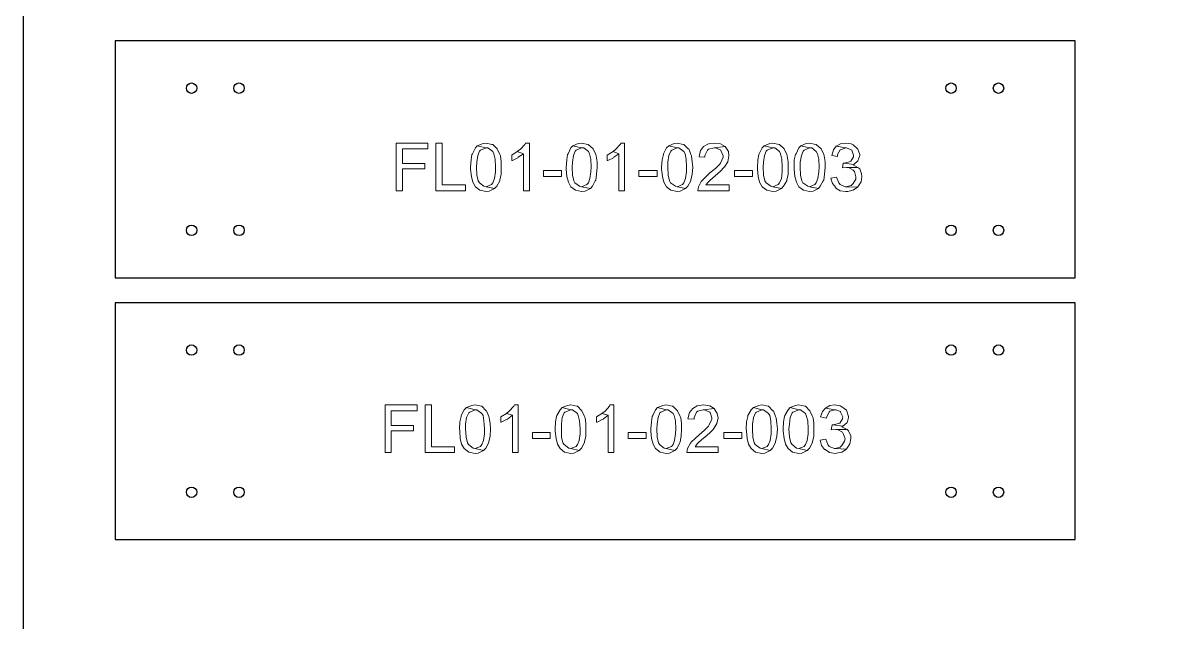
# Model space of a CAD drawing. Header units: millimetres. Extents: x 977 to 12288, y -94 to 5752.
# Drawn here: x 4607 to 5341, y 1691 to 2074 of the extents above; entities that cross this region are included whole.
import ezdxf

# ---------------------------------------------------------------- set-up
doc = ezdxf.new("R2010")
doc.units = ezdxf.units.MM

msp = doc.modelspace()

# ---------------------------------------------------------------- linework, layer by layer
at = {"color": 7, "linetype": 'Continuous', "lineweight": 25}
for p, q in [((5273.59016677, 2063.19261284), (4665.59016677, 2063.19261284)), ((4665.59016677, 2063.19261284), (4665.59016677, 1913.19261284)), ((5273.59016677, 1913.19261284), (5273.59016677, 2063.19261284)), ((4665.59016677, 1913.19261284), (5273.59016677, 1913.19261284)), ((5273.59016677, 1897.36179683), (4665.59016677, 1897.36179683)), ((4665.59016677, 1897.36179683), (4665.59016677, 1747.36179683)), ((5273.59016677, 1747.36179683), (5273.59016677, 1897.36179683)), ((4665.59016677, 1747.36179683), (5273.59016677, 1747.36179683))]:
    msp.add_line(p, q, dxfattribs=at)
msp.add_lwpolyline([(6533.5600412, 3170.42999441), (4607.38514979, 3170.42999441), (4607.38514979, 1690.85961033)])
at = {"color": 4, "lineweight": 0}
for points in [[(4863.66662193, 1998.47093095), (4843.64203866, 1998.47093095), (4843.64203866, 1968.29303785), (4847.59054804, 1968.29303785), (4847.59054804, 1982.11282067), (4861.69236724, 1982.11282067), (4861.69236724, 1985.49725728), (4847.59054804, 1985.49725728), (4847.59054804, 1994.80445796), (4863.66662193, 1994.80445796)], [(4872.69178623, 1998.47093095), (4868.74327685, 1998.47093095), (4868.74327685, 1968.29303785), (4887.63971459, 1968.29303785), (4887.63971459, 1971.95951084), (4872.69178623, 1971.95951084)], [(4894.97266057, 1996.77871265), (4893.84451504, 1995.36853073), (4891.87026035, 1991.70205773), (4891.58822396, 1991.13798497), (4891.0241512, 1987.75354836), (4890.74211481, 1983.24096621), (4890.74211481, 1981.83078429), (4891.30618758, 1977.31820214), (4892.15229673, 1973.65172915), (4893.84451504, 1970.83136531), (4896.66487888, 1968.57507424), (4900.61338826, 1967.72896508), (4902.58764294, 1968.01100147), (4905.97207955, 1969.70321977), (4900.61338826, 1970.83136531), (4899.20320634, 1971.11340169), (4896.38284249, 1973.36969277), (4895.53673334, 1974.4978383), (4894.69062419, 1978.1643113), (4894.4085878, 1983.24096621), (4894.69062419, 1986.34336644), (4895.25469696, 1990.5739122), (4896.38284249, 1993.39427604), (4896.94691526, 1993.95834881), (4900.61338826, 1995.36853073)], [(4900.61338826, 1998.47093095), (4898.63913357, 1998.18889457), (4894.97266057, 1996.77871265), (4900.61338826, 1995.36853073), (4901.74153379, 1995.36853073), (4904.84393402, 1993.11223966), (4905.40800679, 1991.70205773), (4906.25411594, 1988.31762113), (4906.53615232, 1983.24096621), (4906.53615232, 1980.13856599), (4905.97207955, 1975.90802022), (4904.84393402, 1973.36969277), (4903.99782487, 1972.24154723), (4900.61338826, 1970.83136531), (4905.97207955, 1969.70321977), (4907.38226148, 1971.11340169), (4909.35651616, 1974.4978383), (4909.35651616, 1975.06191107), (4910.20262532, 1978.72838406), (4910.20262532, 1983.24096621), (4910.20262532, 1986.62540282), (4909.63855255, 1990.29187581), (4909.35651616, 1991.13798497), (4907.66429786, 1994.80445796), (4907.66429786, 1994.80445796), (4904.84393402, 1997.6248218), (4904.27986125, 1997.6248218)], [(4927.97091752, 1998.47093095), (4925.43259006, 1998.47093095), (4925.15055368, 1997.6248218), (4922.33018983, 1994.52242158), (4920.35593515, 1993.11223966), (4924.30444452, 1991.70205773), (4924.30444452, 1968.29303785), (4927.97091752, 1968.29303785)], [(4955.61048316, 1996.77871265), (4954.20030124, 1995.36853073), (4952.50808294, 1991.70205773), (4952.22604655, 1991.13798497), (4951.66197379, 1987.75354836), (4951.3799374, 1983.24096621), (4951.3799374, 1981.83078429), (4951.66197379, 1977.31820214), (4952.79011932, 1973.65172915), (4954.20030124, 1970.83136531), (4957.30270147, 1968.57507424), (4960.96917446, 1967.72896508), (4963.22546554, 1968.01100147), (4966.60990214, 1969.70321977), (4960.96917446, 1970.83136531), (4959.84102893, 1971.11340169), (4956.7386287, 1973.36969277), (4956.17455593, 1974.4978383), (4955.32844678, 1978.1643113), (4955.0464104, 1983.24096621), (4955.32844678, 1986.34336644), (4955.89251955, 1990.5739122), (4957.02066508, 1993.39427604), (4957.58473785, 1993.95834881), (4960.96917446, 1995.36853073)], [(4960.96917446, 1998.47093095), (4958.99491977, 1998.18889457), (4955.61048316, 1996.77871265), (4960.96917446, 1995.36853073), (4962.37935638, 1995.36853073), (4965.48175661, 1993.11223966), (4966.04582938, 1991.70205773), (4966.89193853, 1988.31762113), (4967.17397491, 1983.24096621), (4966.89193853, 1980.13856599), (4966.32786576, 1975.90802022), (4965.48175661, 1973.36969277), (4964.35361107, 1972.24154723), (4960.96917446, 1970.83136531), (4966.60990214, 1969.70321977), (4968.02008407, 1971.11340169), (4969.71230237, 1974.4978383), (4969.99433875, 1975.06191107), (4970.55841152, 1978.72838406), (4970.84044791, 1983.24096621), (4970.84044791, 1986.62540282), (4970.27637514, 1990.29187581), (4969.99433875, 1991.13798497), (4968.30212045, 1994.80445796), (4968.30212045, 1994.80445796), (4965.19972022, 1997.6248218), (4964.91768384, 1997.6248218)], [(4988.32670372, 1998.47093095), (4986.07041265, 1998.47093095), (4985.50633988, 1997.6248218), (4982.68597604, 1994.52242158), (4980.99375774, 1993.11223966), (4984.66023073, 1991.70205773), (4984.66023073, 1968.29303785), (4988.32670372, 1968.29303785)], [(5016.24830575, 1996.77871265), (5014.83812383, 1995.36853073), (5012.86386914, 1991.70205773), (5012.86386914, 1991.13798497), (5012.01775999, 1987.75354836), (5011.73572361, 1983.24096621), (5011.73572361, 1981.83078429), (5012.29979638, 1977.31820214), (5013.14590553, 1973.65172915), (5014.83812383, 1970.83136531), (5017.65848767, 1968.57507424), (5021.60699705, 1967.72896508), (5023.58125174, 1968.01100147), (5026.96568835, 1969.70321977), (5021.60699705, 1970.83136531), (5020.47885152, 1971.11340169), (5017.37645129, 1973.36969277), (5016.81237852, 1974.4978383), (5015.96626937, 1978.1643113), (5015.68423299, 1983.24096621), (5015.68423299, 1986.34336644), (5016.24830575, 1990.5739122), (5017.65848767, 1993.39427604), (5018.22256044, 1993.95834881), (5021.60699705, 1995.36853073)], [(5021.60699705, 1998.47093095), (5019.63274236, 1998.18889457), (5016.24830575, 1996.77871265), (5021.60699705, 1995.36853073), (5022.73514259, 1995.36853073), (5025.83754281, 1993.11223966), (5026.68365197, 1991.70205773), (5027.24772473, 1988.31762113), (5027.52976112, 1983.24096621), (5027.52976112, 1980.13856599), (5026.96568835, 1975.90802022), (5025.83754281, 1973.36969277), (5024.99143366, 1972.24154723), (5021.60699705, 1970.83136531), (5026.96568835, 1969.70321977), (5028.37587027, 1971.11340169), (5030.35012496, 1974.4978383), (5030.35012496, 1975.06191107), (5031.19623411, 1978.72838406), (5031.4782705, 1983.24096621), (5031.19623411, 1986.62540282), (5030.63216134, 1990.29187581), (5030.35012496, 1991.13798497), (5028.93994304, 1994.80445796), (5028.65790666, 1994.80445796), (5025.83754281, 1997.6248218), (5025.55550643, 1997.6248218)], [(5052.06692654, 1996.21463988), (5045.01601694, 1995.36853073), (5045.86212609, 1995.36853073), (5049.2465627, 1993.95834881), (5049.2465627, 1993.67631242), (5050.65674462, 1990.29187581), (5050.65674462, 1989.44576666), (5048.96452631, 1985.77929367), (5048.40045355, 1984.93318452), (5045.86212609, 1982.39485706), (5042.19565309, 1979.57449322), (5039.93936202, 1977.31820214), (5037.40103456, 1974.77987469), (5036.8369618, 1974.21580192), (5035.14474349, 1970.83136531), (5034.58067072, 1968.29303785), (5054.605254, 1968.29303785), (5054.605254, 1971.95951084), (5039.65732564, 1971.95951084), (5041.34954394, 1973.93376553), (5042.19565309, 1974.77987469), (5045.5800897, 1977.60023853), (5045.5800897, 1977.60023853), (5048.96452631, 1980.70263875), (5051.22081739, 1982.95892983), (5051.78489016, 1983.52300259), (5053.75914484, 1986.62540282), (5054.32321761, 1990.29187581), (5054.04118123, 1993.11223966)], [(5045.01601694, 1998.47093095), (5041.34954394, 1997.90685819), (5038.24714372, 1996.21463988), (5036.27288903, 1993.67631242), (5035.42677988, 1989.72780305), (5039.09325287, 1989.44576666), (5039.09325287, 1990.5739122), (5040.78547117, 1993.95834881), (5041.34954394, 1994.52242158), (5045.01601694, 1995.36853073), (5052.06692654, 1996.21463988), (5048.96452631, 1997.90685819)], [(5076.60409196, 1996.77871265), (5075.47594642, 1995.36853073), (5073.50169173, 1991.70205773), (5073.21965535, 1991.13798497), (5072.65558258, 1987.75354836), (5072.3735462, 1983.24096621), (5072.3735462, 1981.83078429), (5072.93761897, 1977.31820214), (5073.78372812, 1973.65172915), (5075.47594642, 1970.83136531), (5078.29631026, 1968.57507424), (5082.24481964, 1967.72896508), (5084.21907433, 1968.01100147), (5087.60351094, 1969.70321977), (5082.24481964, 1970.83136531), (5080.83463772, 1971.11340169), (5078.01427388, 1973.36969277), (5077.16816473, 1974.4978383), (5076.32205558, 1978.1643113), (5076.04001919, 1983.24096621), (5076.32205558, 1986.34336644), (5076.88612834, 1990.5739122), (5078.01427388, 1993.39427604), (5078.57834665, 1993.95834881), (5082.24481964, 1995.36853073)], [(5082.24481964, 1998.47093095), (5080.27056495, 1998.18889457), (5076.60409196, 1996.77871265), (5082.24481964, 1995.36853073), (5083.37296518, 1995.36853073), (5086.4753654, 1993.11223966), (5087.03943817, 1991.70205773), (5087.88554733, 1988.31762113), (5088.16758371, 1983.24096621), (5088.16758371, 1980.13856599), (5087.60351094, 1975.90802022), (5086.4753654, 1973.36969277), (5085.62925625, 1972.24154723), (5082.24481964, 1970.83136531), (5087.60351094, 1969.70321977), (5089.01369286, 1971.11340169), (5090.98794755, 1974.4978383), (5090.98794755, 1975.06191107), (5091.8340567, 1978.72838406), (5091.8340567, 1983.24096621), (5091.8340567, 1986.62540282), (5091.26998393, 1990.29187581), (5090.98794755, 1991.13798497), (5089.29572925, 1994.80445796), (5089.29572925, 1994.80445796), (5086.4753654, 1997.6248218), (5086.19332902, 1997.6248218)], [(5100.01311184, 1996.77871265), (5098.60292992, 1995.36853073), (5096.91071162, 1991.70205773), (5096.62867523, 1991.13798497), (5095.78256608, 1987.75354836), (5095.78256608, 1983.24096621), (5095.78256608, 1981.83078429), (5096.06460247, 1977.31820214), (5097.192748, 1973.65172915), (5098.60292992, 1970.83136531), (5101.70533015, 1968.57507424), (5105.37180314, 1967.72896508), (5107.62809422, 1968.01100147), (5111.01253082, 1969.70321977), (5105.37180314, 1970.83136531), (5104.24365761, 1971.11340169), (5101.14125738, 1973.36969277), (5100.57718461, 1974.4978383), (5099.73107546, 1978.1643113), (5099.44903907, 1983.24096621), (5099.44903907, 1986.34336644), (5100.29514823, 1990.5739122), (5101.42329376, 1993.39427604), (5101.98736653, 1993.95834881), (5105.37180314, 1995.36853073)], [(5105.37180314, 1998.47093095), (5103.39754845, 1998.18889457), (5100.01311184, 1996.77871265), (5105.37180314, 1995.36853073), (5106.78198506, 1995.36853073), (5109.6023489, 1993.11223966), (5110.44845806, 1991.70205773), (5111.29456721, 1988.31762113), (5111.57660359, 1983.24096621), (5111.29456721, 1980.13856599), (5110.73049444, 1975.90802022), (5109.6023489, 1973.36969277), (5108.75623975, 1972.24154723), (5105.37180314, 1970.83136531), (5111.01253082, 1969.70321977), (5112.14067636, 1971.11340169), (5114.11493105, 1974.4978383), (5114.39696743, 1975.06191107), (5114.9610402, 1978.72838406), (5115.24307659, 1983.24096621), (5115.24307659, 1986.62540282), (5114.67900382, 1990.29187581), (5114.39696743, 1991.13798497), (5112.70474913, 1994.80445796), (5112.70474913, 1994.80445796), (5109.6023489, 1997.6248218), (5109.32031252, 1997.6248218)], [(5122.29398619, 1996.49667627), (5120.60176789, 1994.24038519), (5119.47362235, 1990.5739122), (5123.14009534, 1990.00983943), (5123.14009534, 1991.13798497), (5124.83231365, 1994.24038519), (5125.11435003, 1994.24038519), (5128.49878664, 1995.36853073)], [(5128.49878664, 1998.47093095), (5125.39638642, 1998.18889457), (5122.29398619, 1996.49667627), (5128.49878664, 1995.36853073), (5128.78082303, 1995.36853073), (5131.88322325, 1994.24038519), (5132.16525964, 1993.95834881), (5133.29340517, 1990.85594858), (5133.29340517, 1989.72780305), (5131.60118687, 1986.9074392), (5130.75507771, 1986.62540282), (5127.3706411, 1985.77929367), (5133.57544156, 1984.93318452), (5136.11376901, 1987.18947559), (5136.11376901, 1987.18947559), (5137.24191455, 1990.5739122), (5137.24191455, 1991.13798497), (5136.11376901, 1994.52242158), (5135.54969624, 1995.08649434), (5133.01136879, 1997.34278542), (5131.88322325, 1997.90685819)], [(4920.35593515, 1993.11223966), (4916.97149854, 1990.85594858), (4916.97149854, 1987.47151197), (4917.25353492, 1987.47151197), (4920.63797153, 1989.16373028), (4920.92000791, 1989.44576666), (4924.30444452, 1991.70205773)], [(4980.99375774, 1993.11223966), (4977.32728474, 1990.85594858), (4977.32728474, 1987.47151197), (4977.60932113, 1987.47151197), (4981.27579412, 1989.16373028), (4981.5578305, 1989.44576666), (4984.66023073, 1991.70205773)], [(4936.99608181, 1977.31820214), (4936.99608181, 1980.98467514), (4948.27753718, 1980.98467514), (4948.27753718, 1977.31820214), (4936.99608181, 1977.31820214)], [(4997.35186802, 1977.31820214), (4997.35186802, 1980.98467514), (5008.91535977, 1980.98467514), (5008.91535977, 1977.31820214), (4997.35186802, 1977.31820214)], [(5057.98969061, 1977.31820214), (5057.98969061, 1980.98467514), (5069.27114597, 1980.98467514), (5069.27114597, 1977.31820214), (5057.98969061, 1977.31820214)], [(5126.80656834, 1985.77929367), (5126.24249557, 1982.67689344), (5128.78082303, 1982.95892983), (5136.11376901, 1982.95892983), (5133.01136879, 1984.65114813), (5133.57544156, 1984.93318452), (5127.3706411, 1985.77929367)], [(5136.11376901, 1982.95892983), (5128.78082303, 1982.95892983), (5130.19100495, 1982.95892983), (5133.01136879, 1981.26671152), (5133.85747794, 1980.42060237), (5134.70358709, 1977.03616576), (5134.70358709, 1975.62598384), (5133.01136879, 1972.80562), (5131.88322325, 1971.67747446), (5128.49878664, 1970.83136531), (5135.83173263, 1970.54932892), (5136.11376901, 1970.83136531), (5138.0880237, 1973.93376553), (5138.65209647, 1977.31820214), (5138.37006009, 1979.01042045), (5137.24191455, 1982.11282067)], [(5122.57602257, 1976.75412938), (5118.90954958, 1976.19005661), (5120.03769512, 1972.80562), (5122.01194981, 1970.26729254), (5122.01194981, 1969.98525616), (5124.83231365, 1968.29303785), (5128.49878664, 1967.72896508), (5129.62693218, 1967.72896508), (5133.01136879, 1968.57507424), (5135.83173263, 1970.54932892), (5128.49878664, 1970.83136531), (5127.93471387, 1970.83136531), (5124.83231365, 1972.24154723), (5123.9862045, 1973.36969277)], [(4856.89774871, 1832.63353708), (4836.59112906, 1832.63353708), (4836.59112906, 1802.45564398), (4840.53963843, 1802.45564398), (4840.53963843, 1816.2754268), (4854.64145764, 1816.2754268), (4854.64145764, 1819.65986341), (4840.53963843, 1819.65986341), (4840.53963843, 1828.96706409), (4856.89774871, 1828.96706409)], [(4865.92291301, 1832.63353708), (4861.97440363, 1832.63353708), (4861.97440363, 1802.45564398), (4880.58880498, 1802.45564398), (4880.58880498, 1806.12211697), (4865.92291301, 1806.12211697)], [(4888.20378735, 1830.94131877), (4886.79360543, 1829.53113685), (4884.81935074, 1825.86466386), (4884.81935074, 1825.30059109), (4883.97324159, 1821.91615448), (4883.69120521, 1817.40357234), (4883.97324159, 1815.99339042), (4884.25527798, 1811.48080827), (4885.10138713, 1807.81433528), (4886.79360543, 1804.99397143), (4889.61396927, 1802.73768036), (4893.56247865, 1801.89157121), (4895.53673334, 1802.17360759), (4898.92116995, 1803.8658259), (4893.56247865, 1804.99397143), (4892.43433312, 1805.27600782), (4889.33193289, 1807.53229889), (4888.76786012, 1808.66044443), (4887.92175097, 1812.32691742), (4887.63971459, 1817.40357234), (4887.63971459, 1820.50597256), (4888.20378735, 1824.73651832), (4889.61396927, 1827.55688217), (4890.17804204, 1828.12095493), (4893.56247865, 1829.53113685)], [(4893.56247865, 1832.63353708), (4891.58822396, 1832.3515007), (4888.20378735, 1830.94131877), (4893.56247865, 1829.53113685), (4894.69062419, 1829.53113685), (4897.79302441, 1827.27484578), (4898.63913357, 1825.86466386), (4899.20320634, 1822.48022725), (4899.48524272, 1817.40357234), (4899.48524272, 1814.30117211), (4898.92116995, 1810.07062635), (4897.79302441, 1807.53229889), (4896.94691526, 1806.40415335), (4893.56247865, 1804.99397143), (4898.92116995, 1803.8658259), (4900.33135187, 1805.27600782), (4902.30560656, 1808.94248081), (4902.30560656, 1809.2245172), (4903.15171571, 1812.89099019), (4903.4337521, 1817.40357234), (4903.15171571, 1820.78800895), (4902.58764294, 1824.45448194), (4902.30560656, 1825.30059109), (4900.89542464, 1828.96706409), (4900.61338826, 1828.96706409), (4897.79302441, 1831.78742793), (4897.51098803, 1831.78742793)], [(4913.58706193, 1827.27484578), (4909.92058893, 1825.01855471), (4909.92058893, 1821.6341181), (4910.20262532, 1821.6341181), (4913.86909831, 1823.60837279), (4914.15113469, 1823.60837279), (4917.25353492, 1826.14670024)], [(4920.92000791, 1832.63353708), (4918.66371684, 1832.63353708), (4918.09964407, 1831.78742793), (4915.27928023, 1828.6850277), (4913.58706193, 1827.27484578), (4917.25353492, 1826.14670024), (4917.25353492, 1802.45564398), (4920.92000791, 1802.45564398)], [(4948.84160994, 1830.94131877), (4947.43142802, 1829.53113685), (4945.45717333, 1825.86466386), (4945.17513695, 1825.30059109), (4944.61106418, 1821.91615448), (4944.3290278, 1817.40357234), (4944.3290278, 1815.99339042), (4944.89310057, 1811.48080827), (4945.73920972, 1807.81433528), (4947.43142802, 1804.99397143), (4950.25179186, 1802.73768036), (4954.20030124, 1801.89157121), (4956.17455593, 1802.17360759), (4959.55899254, 1803.8658259), (4954.20030124, 1804.99397143), (4953.07215571, 1805.27600782), (4949.96975548, 1807.53229889), (4949.12364633, 1808.66044443), (4948.27753718, 1812.32691742), (4948.27753718, 1817.40357234), (4948.27753718, 1820.50597256), (4948.84160994, 1824.73651832), (4949.96975548, 1827.55688217), (4950.53382825, 1828.12095493), (4954.20030124, 1829.53113685)], [(4954.20030124, 1832.63353708), (4952.22604655, 1832.3515007), (4948.84160994, 1830.94131877), (4954.20030124, 1829.53113685), (4955.32844678, 1829.53113685), (4958.430847, 1827.27484578), (4958.99491977, 1825.86466386), (4959.84102893, 1822.48022725), (4960.12306531, 1817.40357234), (4960.12306531, 1814.30117211), (4959.55899254, 1810.07062635), (4958.430847, 1807.53229889), (4957.58473785, 1806.40415335), (4954.20030124, 1804.99397143), (4959.55899254, 1803.8658259), (4960.96917446, 1805.27600782), (4962.94342915, 1808.94248081), (4962.94342915, 1809.2245172), (4963.7895383, 1812.89099019), (4963.7895383, 1817.40357234), (4963.7895383, 1820.78800895), (4963.22546554, 1824.45448194), (4962.94342915, 1825.30059109), (4961.25121085, 1828.96706409), (4961.25121085, 1828.96706409), (4958.430847, 1831.78742793), (4958.14881062, 1831.78742793)], [(4973.94284813, 1827.27484578), (4970.55841152, 1825.01855471), (4970.55841152, 1821.6341181), (4970.84044791, 1821.6341181), (4974.5069209, 1823.60837279), (4974.78895728, 1823.60837279), (4977.89135751, 1826.14670024)], [(4981.5578305, 1832.63353708), (4979.01950305, 1832.63353708), (4978.73746666, 1831.78742793), (4975.91710282, 1828.6850277), (4973.94284813, 1827.27484578), (4977.89135751, 1826.14670024), (4977.89135751, 1802.45564398), (4981.5578305, 1802.45564398)], [(5009.19739615, 1830.94131877), (5007.78721423, 1829.53113685), (5006.09499592, 1825.86466386), (5005.81295954, 1825.30059109), (5005.24888677, 1821.91615448), (5004.96685039, 1817.40357234), (5004.96685039, 1815.99339042), (5005.24888677, 1811.48080827), (5006.37703231, 1807.81433528), (5007.78721423, 1804.99397143), (5010.88961445, 1802.73768036), (5014.55608745, 1801.89157121), (5016.81237852, 1802.17360759), (5020.19681513, 1803.8658259), (5014.55608745, 1804.99397143), (5013.42794191, 1805.27600782), (5010.32554169, 1807.53229889), (5009.76146892, 1808.66044443), (5008.91535977, 1812.32691742), (5008.63332338, 1817.40357234), (5008.91535977, 1820.50597256), (5009.47943253, 1824.73651832), (5010.60757807, 1827.55688217), (5011.17165084, 1828.12095493), (5014.55608745, 1829.53113685)], [(5014.55608745, 1832.63353708), (5012.58183276, 1832.3515007), (5009.19739615, 1830.94131877), (5014.55608745, 1829.53113685), (5015.96626937, 1829.53113685), (5019.06866959, 1827.27484578), (5019.63274236, 1825.86466386), (5020.47885152, 1822.48022725), (5020.7608879, 1817.40357234), (5020.47885152, 1814.30117211), (5019.91477875, 1810.07062635), (5019.06866959, 1807.53229889), (5017.94052406, 1806.40415335), (5014.55608745, 1804.99397143), (5020.19681513, 1803.8658259), (5021.60699705, 1805.27600782), (5023.29921536, 1808.94248081), (5023.58125174, 1809.2245172), (5024.14532451, 1812.89099019), (5024.42736089, 1817.40357234), (5024.42736089, 1820.78800895), (5023.86328813, 1824.45448194), (5023.58125174, 1825.30059109), (5021.88903344, 1828.96706409), (5021.88903344, 1828.96706409), (5018.78663321, 1831.78742793), (5018.50459683, 1831.78742793)], [(5045.01601694, 1830.37724601), (5037.96510733, 1829.53113685), (5038.81121648, 1829.53113685), (5042.19565309, 1828.12095493), (5042.47768948, 1827.83891855), (5043.60583502, 1824.45448194), (5043.60583502, 1823.60837279), (5041.91361671, 1819.94189979), (5041.34954394, 1819.09579064), (5038.81121648, 1816.55746318), (5035.42677988, 1813.73709934), (5032.88845242, 1811.48080827), (5030.63216134, 1809.2245172), (5030.06808858, 1808.37840804), (5028.09383389, 1804.99397143), (5027.8117975, 1802.45564398), (5047.55434439, 1802.45564398), (5047.55434439, 1806.12211697), (5032.88845242, 1806.12211697), (5034.29863434, 1808.09637166), (5035.14474349, 1808.94248081), (5038.5291801, 1811.76284465), (5038.81121648, 1812.04488104), (5042.19565309, 1814.86524488), (5044.45194417, 1817.12153595), (5044.73398055, 1817.68560872), (5046.70823524, 1820.78800895), (5047.55434439, 1824.45448194), (5046.99027162, 1827.27484578)], [(5038.24714372, 1832.63353708), (5034.29863434, 1832.06946431), (5031.4782705, 1830.37724601), (5029.50401581, 1827.83891855), (5028.37587027, 1823.89040917), (5032.32437965, 1823.60837279), (5032.32437965, 1824.73651832), (5033.73456157, 1828.12095493), (5034.58067072, 1828.6850277), (5037.96510733, 1829.53113685), (5045.01601694, 1830.37724601), (5042.19565309, 1832.06946431)], [(5069.83521874, 1830.94131877), (5068.42503682, 1829.53113685), (5066.45078213, 1825.86466386), (5066.45078213, 1825.30059109), (5065.60467298, 1821.91615448), (5065.32263659, 1817.40357234), (5065.60467298, 1815.99339042), (5065.88670936, 1811.48080827), (5066.73281851, 1807.81433528), (5068.42503682, 1804.99397143), (5071.24540066, 1802.73768036), (5075.19391004, 1801.89157121), (5077.16816473, 1802.17360759), (5080.55260134, 1803.8658259), (5075.19391004, 1804.99397143), (5074.0657645, 1805.27600782), (5070.96336428, 1807.53229889), (5070.39929151, 1808.66044443), (5069.55318236, 1812.32691742), (5069.27114597, 1817.40357234), (5069.27114597, 1820.50597256), (5069.83521874, 1824.73651832), (5071.24540066, 1827.55688217), (5071.80947343, 1828.12095493), (5075.19391004, 1829.53113685)], [(5075.19391004, 1832.63353708), (5073.21965535, 1832.3515007), (5069.83521874, 1830.94131877), (5075.19391004, 1829.53113685), (5076.32205558, 1829.53113685), (5079.4244558, 1827.27484578), (5080.27056495, 1825.86466386), (5080.83463772, 1822.48022725), (5081.11667411, 1817.40357234), (5081.11667411, 1814.30117211), (5080.55260134, 1810.07062635), (5079.4244558, 1807.53229889), (5078.57834665, 1806.40415335), (5075.19391004, 1804.99397143), (5080.55260134, 1803.8658259), (5081.96278326, 1805.27600782), (5083.93703795, 1808.94248081), (5083.93703795, 1809.2245172), (5084.7831471, 1812.89099019), (5085.06518348, 1817.40357234), (5084.7831471, 1820.78800895), (5084.21907433, 1824.45448194), (5083.93703795, 1825.30059109), (5082.52685603, 1828.96706409), (5082.24481964, 1828.96706409), (5079.4244558, 1831.78742793), (5079.14241942, 1831.78742793)], [(5093.24423862, 1830.94131877), (5091.8340567, 1829.53113685), (5089.85980201, 1825.86466386), (5089.57776563, 1825.30059109), (5089.01369286, 1821.91615448), (5088.73165648, 1817.40357234), (5088.73165648, 1815.99339042), (5089.29572925, 1811.48080827), (5090.1418384, 1807.81433528), (5091.8340567, 1804.99397143), (5094.65442054, 1802.73768036), (5098.60292992, 1801.89157121), (5100.57718461, 1802.17360759), (5103.96162122, 1803.8658259), (5098.60292992, 1804.99397143), (5097.192748, 1805.27600782), (5094.37238416, 1807.53229889), (5093.52627501, 1808.66044443), (5092.68016586, 1812.32691742), (5092.39812947, 1817.40357234), (5092.68016586, 1820.50597256), (5093.24423862, 1824.73651832), (5094.37238416, 1827.55688217), (5094.93645693, 1828.12095493), (5098.60292992, 1829.53113685)], [(5098.60292992, 1832.63353708), (5096.62867523, 1832.3515007), (5093.24423862, 1830.94131877), (5098.60292992, 1829.53113685), (5099.73107546, 1829.53113685), (5102.83347568, 1827.27484578), (5103.39754845, 1825.86466386), (5104.24365761, 1822.48022725), (5104.52569399, 1817.40357234), (5104.52569399, 1814.30117211), (5103.96162122, 1810.07062635), (5102.83347568, 1807.53229889), (5101.98736653, 1806.40415335), (5098.60292992, 1804.99397143), (5103.96162122, 1803.8658259), (5105.37180314, 1805.27600782), (5107.34605783, 1808.94248081), (5107.34605783, 1809.2245172), (5108.19216698, 1812.89099019), (5108.19216698, 1817.40357234), (5108.19216698, 1820.78800895), (5107.62809422, 1824.45448194), (5107.34605783, 1825.30059109), (5105.65383953, 1828.96706409), (5105.65383953, 1828.96706409), (5102.83347568, 1831.78742793), (5102.5514393, 1831.78742793)], [(5115.52511297, 1830.65928239), (5113.55085828, 1828.40299132), (5112.42271275, 1825.01855471), (5116.08918574, 1824.17244556), (5116.37122212, 1825.30059109), (5118.06344043, 1828.40299132), (5118.34547681, 1828.6850277), (5121.44787704, 1829.53113685)], [(5121.44787704, 1832.63353708), (5118.34547681, 1832.3515007), (5115.52511297, 1830.65928239), (5121.44787704, 1829.53113685), (5122.01194981, 1829.53113685), (5125.11435003, 1828.40299132), (5125.11435003, 1828.12095493), (5126.52453195, 1825.01855471), (5126.24249557, 1823.89040917), (5124.55027726, 1821.07004533), (5123.70416811, 1820.78800895), (5120.3197315, 1819.94189979), (5126.52453195, 1819.09579064), (5129.06285941, 1821.35208171), (5129.34489579, 1821.35208171), (5130.19100495, 1824.73651832), (5130.19100495, 1825.30059109), (5129.06285941, 1828.6850277), (5128.78082303, 1829.24910047), (5125.96045918, 1831.50539154), (5124.83231365, 1832.06946431)], [(5119.75565873, 1819.94189979), (5119.19158596, 1816.83949957), (5122.01194981, 1817.12153595), (5129.34489579, 1817.12153595), (5125.96045918, 1818.81375426), (5126.52453195, 1819.09579064), (5120.3197315, 1819.94189979)], [(4929.94517221, 1811.48080827), (4929.94517221, 1815.14728126), (4941.22662757, 1815.14728126), (4941.22662757, 1811.48080827), (4929.94517221, 1811.48080827)], [(4990.5829948, 1811.48080827), (4990.5829948, 1815.14728126), (5001.86445016, 1815.14728126), (5001.86445016, 1811.48080827), (4990.5829948, 1811.48080827)], [(5051.22081739, 1811.48080827), (5051.22081739, 1815.14728126), (5062.50227275, 1815.14728126), (5062.50227275, 1811.48080827), (5051.22081739, 1811.48080827)], [(5129.34489579, 1817.12153595), (5122.01194981, 1817.12153595), (5123.14009534, 1817.12153595), (5126.24249557, 1815.42931765), (5126.80656834, 1814.58320849), (5127.93471387, 1811.19877188), (5127.65267749, 1809.78858996), (5125.96045918, 1806.96822612), (5124.83231365, 1805.84008059), (5121.72991342, 1804.99397143), (5128.78082303, 1804.71193505), (5129.06285941, 1804.99397143), (5131.0371141, 1808.09637166), (5131.60118687, 1811.48080827), (5131.60118687, 1813.17302657), (5130.19100495, 1816.2754268)], [(5115.80714936, 1810.9167355), (5112.14067636, 1810.35266273), (5112.98678551, 1806.96822612), (5114.9610402, 1804.42989867), (5115.24307659, 1804.42989867), (5118.06344043, 1802.45564398), (5121.72991342, 1801.89157121), (5122.57602257, 1802.17360759), (5125.96045918, 1802.73768036), (5128.78082303, 1804.71193505), (5121.72991342, 1804.99397143), (5121.16584065, 1804.99397143), (5117.78140404, 1806.40415335), (5116.93529489, 1807.53229889)]]:
    msp.add_lwpolyline(points, close=True, dxfattribs=at)
at = {"color": 7, "linetype": 'Continuous', "lineweight": 25}
for centre in [(4714.09016677, 2033.19261284), (4744.09016677, 2033.19261284), (5195.09016677, 2033.19261284), (5225.09016677, 2033.19261284), (4714.09016677, 1943.19261284), (4744.09016677, 1943.19261284), (5195.09016677, 1943.19261284), (5225.09016677, 1943.19261284), (4714.09016677, 1867.36179683), (4744.09016677, 1867.36179683), (5195.09016677, 1867.36179683), (5225.09016677, 1867.36179683), (4714.09016677, 1777.36179683), (4744.09016677, 1777.36179683), (5195.09016677, 1777.36179683), (5225.09016677, 1777.36179683)]:
    msp.add_circle(centre, 3.3, dxfattribs=at)

doc.saveas('drawing.dxf')
